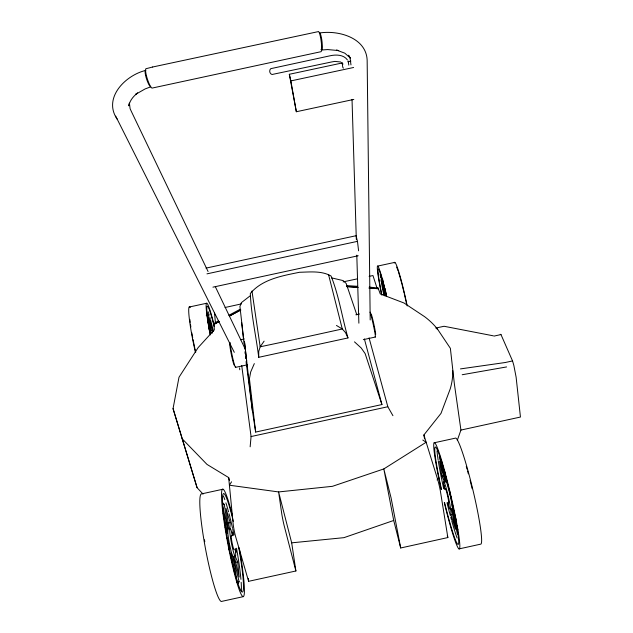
<?xml version="1.0" encoding="UTF-8"?>
<svg xmlns="http://www.w3.org/2000/svg" width="633" height="633" viewBox="0 0 633 633"><rect width="100%" height="100%" fill="white"/><g stroke="black" fill="none" stroke-linecap="round" stroke-linejoin="round"><path stroke-width="0.95" d="M258.723 357.313C256.104 336.044 251.159 314.886 250.328 293.483C262.189 279.2 282.231 275.798 299.512 272.277C309.988 272.032 321.604 270.584 331.067 276.02C338.987 295.825 342.097 317.418 347.976 337.943L258.723 357.313L258.731 351.45L260.171 346.797L264.111 341.14M129.417 103.219L130.105 108.726L131.711 112.176L208.075 271.533M231.346 558.82L231.559 553.084L229.288 543.375L229.011 549.942M232.224 534.869L232.327 531.997L233.079 535.66M229.882 529.235L230.159 522.66L226.005 508.394L229.114 529.093M222.982 502.99L224.296 504.414L227.975 528.99L227.761 533.144L223.061 513.007M250.154 446.803L251.072 436.548L241.727 365.605M229.866 344.835L230.119 342.429M129.282 103.258L128.808 105.798C129.789 100.481 133.468 96.192 137.622 92.956L135.668 94.349L145.163 88.905L150.709 86.856A8.688 1.741 71.8 0 1 146.223 77.883A8.688 1.741 71.8 0 1 145.859 70.382C125.492 75.113 102.601 98.06 117.208 119.194M203.051 494.096L197.077 487.679L173.046 408.617L179.004 377.244L198.129 347.604L214.326 329.864L213.946 323.384L218.488 320.82M439.69 455.317L439.302 457.113L445.711 481.017M377.814 288.015L369.221 287.089M238.396 583.515L239.068 581.569L233.324 556.969L231.599 553.234L234.756 574.297M457.327 440.267L460.927 430.068L454.375 383.938L450.372 348.324L437.672 329.358A127.091 79.711 -12.3 0 0 424.537 316.627L403.965 302.978L380.251 293.926L377.933 287.659M254.324 363.603L250.692 371.967L249.418 378.748L255.653 432.07L381.928 404.558L364.379 338.924M231.575 481.8L229.399 485.218L278.599 491.936L332.428 486.326L383.82 468.934L426.151 442.245L422.789 440.046M437.063 479.996L438.827 477.654M424.529 438.827L423.896 434.958L440.995 413.381L450.205 388.955A128.618 81.633 -12.3 0 0 452.737 370.606M250.154 295.848L241.41 302.621L239.923 306.475L243.689 339.391M228.869 315.281L240.129 309.284M219.216 321.445L213.804 324.436L219.026 321.643M229.51 315.962L240.651 310.012M229.486 316.065L240.817 310.028M423.896 434.958L437.807 479.933A10.049 0.696 76.9 0 1 440.315 490.662L447.855 537.559L400.697 547.98L391.099 498.005L383.82 468.934L393.71 520.468L343.941 537.662L291.686 542.837L278.599 491.936L281.812 514.138A10.065 0.554 78.6 0 0 283.988 524.971L295.896 570.982L248.603 581.316L235.326 535.573A10.073 0.926 79.1 0 1 233.237 524.725L228.663 477.575L207.007 464.416L182.185 438.804M392.927 415.675L387.831 406.75L251.072 436.548M225.039 307.503L241.434 303.887M237.24 581.972L239.068 581.569M459.044 548.906L480.55 544.182A54.541 4.953 76.6 0 0 472.97 490.171A54.541 4.953 76.6 0 0 455.262 438.178L434.183 442.784M243.499 596.602L221.874 601.35A54.731 6.14 79.4 0 1 205.559 549.088A54.731 6.14 79.4 0 1 201.705 493.859L222.903 489.23M460.927 430.068L520.445 417.044L516.117 377.173L513.83 365.352L512.54 360.929L500.98 334.572L500.236 334.303M222.389 504.833L224.296 504.414M445.173 482.338L439.563 461.402L441.881 476.024L443.749 475.612M227.342 523.269L230.159 522.66M451.282 508.513L455.467 529.243L450.949 514.756L452.832 514.344M234.843 562.46L237.676 561.835L239.163 577.043L234.345 556.391M212.933 287.16L358.215 255.756M377.782 266.066L394.881 262.363M189.283 307.013L206.461 303.294M206.287 315.59L208.146 315.187L210.599 330.806M210.647 330.6L212.49 330.204L209.436 318.913L211.272 330.592M240.556 339.771L244.275 338.964M355.841 314.775L359.552 313.968M235.508 367.385L247.63 364.758M363.318 339.644L375.409 337.017M493.977 336.099L500.98 334.572M512.54 360.929L505.316 362.503L460.46 368.904M342.239 62.968L289.328 74.29L296.347 111.74L353.823 99.421M205.994 268.123L356.078 235.721L357.463 241.355L358.602 250.818M206.975 273.852L357.463 241.355M435.789 328.052L444.057 326.272L493.257 335.814M348.008 61.733L350.896 61.116M296.347 111.74L290.864 80.913L353.61 67.486M343.086 281.883L357.542 278.813M369.102 276.36L372.956 275.545L376.904 287.746M462.201 374.736L506.598 366.934M321.778 49.999L327.704 49.572L338.742 50.585L336.534 50.094L344.795 53.164L350.373 58.03L348.49 55.198L350.057 58.054L350.975 64.89M346.939 285.618L357.598 286.322M346.844 286.559L357.653 287.271M369.45 288.055L378.645 288.735L368.897 288.086M346.473 286.599L358.175 287.374M331.463 277.847L343.165 280.601L346.18 283.473L356.838 314.862M340.736 62.01L334.928 61.393L331.589 61.963L272.016 74.504C269.626 73.816 268.867 70.287 270.758 68.673L330.252 55.751C336.044 54.478 343.577 54.588 347.382 59.866M206.469 312.884L207.133 313.121L208.146 315.187M336.447 325.449L342.287 328.978L345.515 332.618L347.976 337.943M436.414 328.487L437.672 329.358M354.48 341.86L361.182 347.968L365.138 353.61L381.928 404.558M341.685 62.794L342.928 64.202L342.208 63.118L342.714 66.979A3.133 2.516 -2.1 0 0 343.442 68.135M458.371 534.893L457.192 533.358L452.207 508.663L457.928 529.971M115.665 116.116L234.297 352.328M215.323 286.67L244.757 348.095M226.986 538.145L229.249 543.161L227.777 533.295L225.134 527.368M234.993 555.885L237.676 561.835M235.065 549.634L236.212 552.213L235.555 548.526M446.392 482.504L441.874 461.908M441.881 476.024L444.477 481.958M451.163 497.229L450.047 494.697L450.411 496.47M444.524 487.133L443.773 485.4L444.588 489.032M453.513 507.895L452.017 504.446L450.767 498.242M208.502 327.348L210.631 334.382M369.063 337.864L387.831 406.75M173.046 408.617L197.077 487.679M447.286 535.692L447.855 537.559M228.663 477.575L229.463 480.415M328.503 274.445L342.287 328.978L287.034 341.124L260.171 346.797L251.974 290.998M456.037 519.495L452.041 504.596L452.152 507.033M348.103 60.95L348.838 65.112M385.093 293.767L381.849 281.416L383.851 292.905M393.71 520.468L400.697 547.98M447.792 502.665L448.457 505.387L448.314 502.586M222.397 505.213L227.951 528.998M289.328 74.29L290.864 80.913M206.69 313.826L210.583 330.782M207.948 322.102L210.346 332.523M385.03 288.545L386.201 294.25M382.49 278.56L385.394 292.739L381.39 277.515L381.343 275.244M444.461 470.303L447.381 484.743M246.641 360.826L244.409 341.116L252.44 411.07L255.653 432.07M291.686 542.837L295.896 570.982M233.308 556.977L237.169 582.692M246.079 361.57L252.44 411.07M241.616 322.426L244.069 343.956M244.409 346.892L244.631 348.846M244.963 351.782L245.185 353.744M245.525 356.68L245.746 358.634M246.332 363.564L246.641 366.46M248.294 578.396L248.603 581.316M214.476 312.797L215.481 322.949M239.583 367.86L239.772 369.767M447.286 482.14L447.42 484.894L450 494.484L449.873 491.762M450.649 508.291L450.949 514.756M352.027 99.397L356.316 239.385M356.798 255.162L358.879 323.178M370.194 319.958L367.172 61.876C367.615 38.067 338.774 29.862 319.364 33.027A8.664 1.424 83.3 0 1 322.102 42.3A8.664 1.424 83.3 0 1 320.994 49.548M370.044 312.093A12.984 0.625 77.6 0 1 373.913 327.641A12.984 0.625 77.6 0 1 375.092 336.59M371.017 313.897A10.603 0.514 77.6 0 1 374.056 325.093A10.603 0.514 77.6 0 1 375.393 334.192M235.705 366.855A13 0.886 78.2 0 1 233.276 360.335A13 0.886 78.2 0 1 230.238 344.36M234.439 364.79A10.619 0.728 78.2 0 1 231.654 355.991A10.619 0.728 78.2 0 1 230.048 344.463M383.875 294.812A9.78 0.609 77.6 0 1 384.904 295.833M383.281 292.438A35.385 2.263 77.5 0 1 381.454 282.753M381.28 281.725A35.385 2.263 77.5 0 1 380.947 279.746M380.655 277.879A35.385 2.263 77.5 0 1 380.148 274.303M381.62 294.78A37.466 2.334 77.6 0 1 377.672 266.01A37.466 2.334 77.6 0 1 386.581 296.038M394.28 263.083A37.458 2.872 77.5 0 1 407.209 305.953M396.59 267.047A34.348 2.627 77.5 0 1 398.078 270.924M398.568 272.404A34.348 2.627 77.5 0 1 401.955 284.249M402.184 285.143A34.348 2.627 77.5 0 1 404.06 292.786M404.265 293.665A34.348 2.627 77.5 0 1 405.888 300.881M406.077 301.775A34.348 2.627 77.5 0 1 406.639 304.449M381.841 294.946A34.356 2.144 77.6 0 1 378.344 269.041A34.356 2.144 77.6 0 1 386.494 296.592M212.142 333.259A9.804 0.791 78.2 0 1 212.348 330.537M208.107 311.705A35.464 2.912 78.2 0 1 209.191 315.163M209.721 316.983A35.464 2.912 78.2 0 1 210.259 318.921M210.536 319.926A35.464 2.912 78.2 0 1 213.384 331.391M210.156 334.446A37.545 3.023 78.2 0 1 206.35 303.508A37.545 3.023 78.2 0 1 213.97 324.602M195.375 352.075A37.553 3.553 78.2 0 1 190.304 307.377M195.739 352.225A34.435 3.26 78.2 0 1 194.932 348.664M194.735 347.778A34.435 3.26 78.2 0 1 193.049 339.62M192.693 337.737A34.435 3.26 78.2 0 1 191.807 332.847M190.865 327.016A34.435 3.26 78.2 0 1 190.454 324.143M190.216 322.355A34.435 3.26 78.2 0 1 189.884 319.515M210.52 334.904A34.427 2.769 78.2 0 1 207.046 306.467A34.427 2.769 78.2 0 1 214.191 326.596M444.501 489A14.235 1.052 76.8 0 1 445.039 484.403A14.235 1.052 76.8 0 1 450.047 505.427A14.235 1.052 76.8 0 1 447.958 503.52M445.26 489.214A7.153 0.53 76.8 0 1 447.333 494.769A7.153 0.53 76.8 0 1 448.393 502.214M457.137 538.074A51.51 3.909 76.8 0 1 451.733 520.777M451.456 519.78A51.51 3.909 76.8 0 1 450.743 517.185M450.261 515.404A51.51 3.909 76.8 0 1 447.009 502.737M443.733 488.771A51.51 3.909 76.8 0 1 438.305 461.093M438.147 460.088A51.51 3.909 76.8 0 1 436.984 450.846M441.185 489.428A54.549 4.027 76.8 0 1 438.495 450.823A54.549 4.027 76.8 0 1 459.439 540.519A54.549 4.027 76.8 0 1 444.287 502.721M441.502 489.428A50.007 3.695 76.8 0 1 439.16 454.557A50.007 3.695 76.8 0 1 458.332 536.61A50.007 3.695 76.8 0 1 444.58 502.594M466.276 466.521A49.999 4.534 76.6 0 1 467.043 469.188M467.565 471.023A49.999 4.534 76.6 0 1 468.341 473.84M470.066 480.336A49.999 4.534 76.6 0 1 472.171 488.763M235.318 550.117A14.274 1.361 79.2 0 1 233.735 552.831A14.274 1.361 79.2 0 1 229.755 531.53A14.274 1.361 79.2 0 1 232.564 535.407M234.186 549.159A7.177 0.688 79.2 0 1 231.923 541.951A7.177 0.688 79.2 0 1 231.765 535.961M223.346 495.971A51.669 5.024 79.2 0 1 224.834 499.682M225.918 502.847A51.669 5.024 79.2 0 1 228.553 511.86M229.043 513.719A51.669 5.024 79.2 0 1 230.04 517.596M230.246 518.435A51.669 5.024 79.2 0 1 232.548 528.341M232.754 529.275A51.669 5.024 79.2 0 1 233.973 535.004M236.52 548.218A51.669 5.024 79.2 0 1 240.928 579.337M241.165 582.297A51.669 5.024 79.2 0 1 241.323 590.826M239.219 547.964A54.715 5.214 79.2 0 1 240.239 592.306A54.715 5.214 79.2 0 1 222.27 507.437A54.715 5.214 79.2 0 1 232.374 515.61M238.815 547.996A50.157 4.779 79.2 0 1 239.361 587.4A50.157 4.779 79.2 0 1 222.974 508.18A50.157 4.779 79.2 0 1 233.308 521.386M204.791 541.698A50.181 5.634 79.4 0 1 204.475 539.791M152.632 67.011L146.397 68.625A10.247 1.946 72.3 0 0 146.896 77.487A10.247 1.946 72.3 0 0 152.007 88.106L321.121 51.669A10.223 1.575 82.8 0 0 321.002 40.006A10.223 1.575 82.8 0 0 318.146 31.65L152.632 67.011"/></g></svg>
